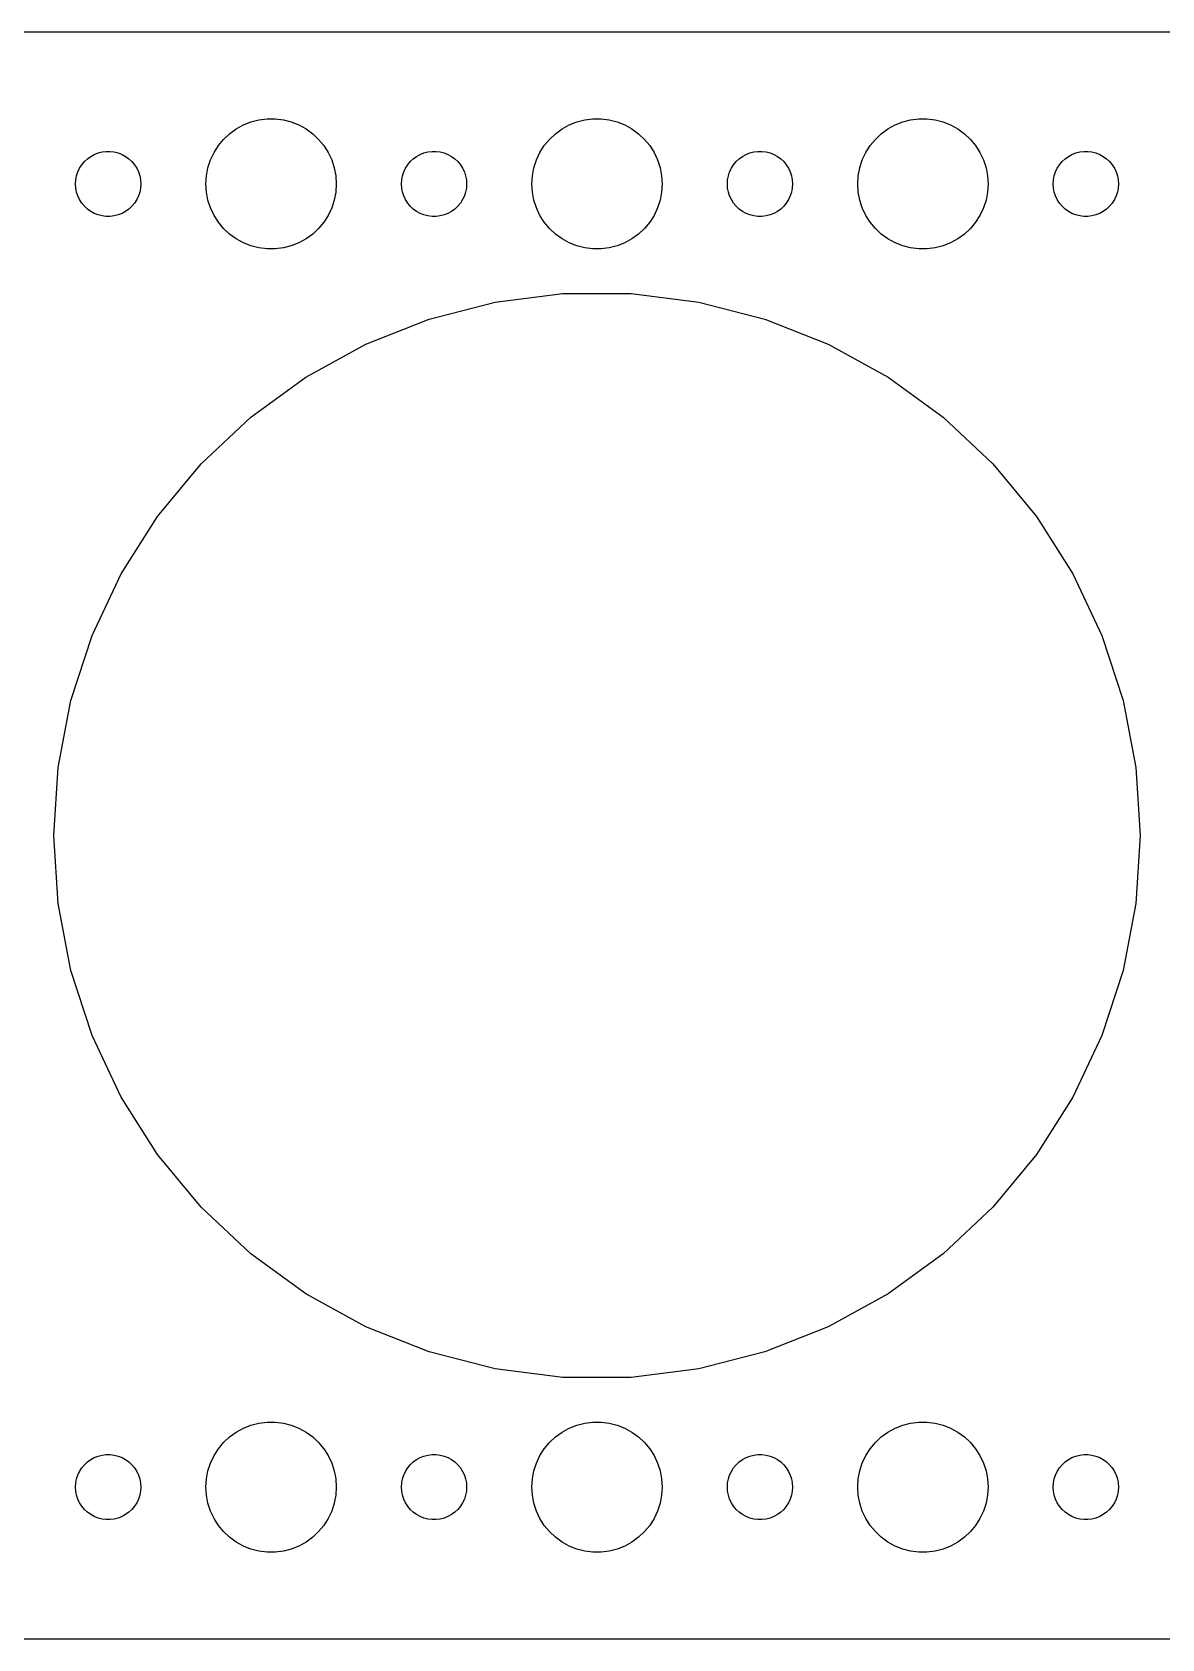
# Model space of a CAD drawing. Header units: metres. Extents: x -142 to 142, y -37 to 37.
# Drawn here: x -26 to 26, y -37 to 37 of the extents above; entities that cross this region are included whole.
import ezdxf

# ---------------------------------------------------------------- set-up
doc = ezdxf.new("R2010")
doc.units = ezdxf.units.M

msp = doc.modelspace()

# ---------------------------------------------------------------- linework, layer by layer
for p, q in [((137.314, 36.9901), (-137.314, 36.9901)), ((-16.6075, 32.533), (-16.2773, 32.7145)), ((-16.2773, 32.7145), (-15.927, 32.8532)), ((-15.927, 32.8532), (-15.5621, 32.9469)), ((-15.5621, 32.9469), (-15.1884, 32.9941)), ((-15.1884, 32.9941), (-14.8116, 32.9941)), ((-14.8116, 32.9941), (-14.4379, 32.9469)), ((-14.4379, 32.9469), (-14.0729, 32.8532)), ((-14.0729, 32.8532), (-13.7227, 32.7145)), ((-13.7227, 32.7145), (-13.3925, 32.533)), ((-1.60747, 32.533), (-1.27733, 32.7145)), ((-1.27733, 32.7145), (-0.92705, 32.8532)), ((-0.92705, 32.8532), (-0.56213, 32.9469)), ((-0.56213, 32.9469), (-0.18837, 32.9941)), ((-0.18837, 32.9941), (0.18837, 32.9941)), ((0.18837, 32.9941), (0.56213, 32.9469)), ((0.56213, 32.9469), (0.92705, 32.8532)), ((0.92705, 32.8532), (1.27733, 32.7145)), ((1.27733, 32.7145), (1.60747, 32.533)), ((13.3925, 32.533), (13.7227, 32.7145)), ((13.7227, 32.7145), (14.0729, 32.8532)), ((14.0729, 32.8532), (14.4379, 32.9469)), ((14.4379, 32.9469), (14.8116, 32.9941)), ((14.8116, 32.9941), (15.1884, 32.9941)), ((15.1884, 32.9941), (15.5621, 32.9469)), ((15.5621, 32.9469), (15.927, 32.8532)), ((15.927, 32.8532), (16.2773, 32.7145)), ((16.2773, 32.7145), (16.6075, 32.533)), ((-17.427, 31.7634), (-17.1869, 32.0536)), ((-17.1869, 32.0536), (-16.9123, 32.3115)), ((-16.9123, 32.3115), (-16.6075, 32.533)), ((-13.3925, 32.533), (-13.0877, 32.3115)), ((-13.0877, 32.3115), (-12.8131, 32.0536)), ((-12.8131, 32.0536), (-12.5729, 31.7634)), ((-2.42705, 31.7634), (-2.1869, 32.0536)), ((-2.1869, 32.0536), (-1.91226, 32.3115)), ((-1.91226, 32.3115), (-1.60747, 32.533)), ((1.60747, 32.533), (1.91226, 32.3115)), ((1.91226, 32.3115), (2.1869, 32.0536)), ((2.1869, 32.0536), (2.42705, 31.7634)), ((12.5729, 31.7634), (12.8131, 32.0536)), ((12.8131, 32.0536), (13.0877, 32.3115)), ((13.0877, 32.3115), (13.3925, 32.533)), ((16.6075, 32.533), (16.9123, 32.3115)), ((16.9123, 32.3115), (17.1869, 32.0536)), ((17.1869, 32.0536), (17.427, 31.7634)), ((-23.5934, 31.0268), (-23.4561, 31.1558)), ((-23.4561, 31.1558), (-23.3037, 31.2665)), ((-23.3037, 31.2665), (-23.1387, 31.3572)), ((-23.1387, 31.3572), (-22.9635, 31.4266)), ((-22.9635, 31.4266), (-22.7811, 31.4734)), ((-22.7811, 31.4734), (-22.5942, 31.497)), ((-22.5942, 31.497), (-22.4058, 31.497)), ((-22.4058, 31.497), (-22.2189, 31.4734)), ((-22.2189, 31.4734), (-22.0365, 31.4266)), ((-22.0365, 31.4266), (-21.8613, 31.3572)), ((-21.8613, 31.3572), (-21.6963, 31.2665)), ((-21.6963, 31.2665), (-21.5439, 31.1558)), ((-21.5439, 31.1558), (-21.4065, 31.0268)), ((-17.9057, 30.7461), (-17.7893, 31.1044)), ((-17.7893, 31.1044), (-17.6289, 31.4453)), ((-17.6289, 31.4453), (-17.427, 31.7634)), ((-12.5729, 31.7634), (-12.3711, 31.4453)), ((-12.3711, 31.4453), (-12.2107, 31.1044)), ((-12.2107, 31.1044), (-12.0942, 30.7461)), ((-8.59344, 31.0268), (-8.45613, 31.1558)), ((-8.45613, 31.1558), (-8.30373, 31.2665)), ((-8.30373, 31.2665), (-8.13866, 31.3572)), ((-8.13866, 31.3572), (-7.96352, 31.4266)), ((-7.96352, 31.4266), (-7.78107, 31.4734)), ((-7.78107, 31.4734), (-7.59418, 31.497)), ((-7.59418, 31.497), (-7.40581, 31.497)), ((-7.40581, 31.497), (-7.21892, 31.4734)), ((-7.21892, 31.4734), (-7.03647, 31.4266)), ((-7.03647, 31.4266), (-6.86133, 31.3572)), ((-6.86133, 31.3572), (-6.69626, 31.2665)), ((-6.69626, 31.2665), (-6.54385, 31.1558)), ((-6.54385, 31.1558), (-6.40654, 31.0268)), ((-2.90575, 30.7461), (-2.78932, 31.1044)), ((-2.78932, 31.1044), (-2.62891, 31.4453)), ((-2.62891, 31.4453), (-2.42705, 31.7634)), ((2.42705, 31.7634), (2.62891, 31.4453)), ((2.62891, 31.4453), (2.78932, 31.1044)), ((2.78932, 31.1044), (2.90575, 30.7461)), ((6.40654, 31.0268), (6.54385, 31.1558)), ((6.54385, 31.1558), (6.69626, 31.2665)), ((6.69626, 31.2665), (6.86133, 31.3572)), ((6.86133, 31.3572), (7.03647, 31.4266)), ((7.03647, 31.4266), (7.21892, 31.4734)), ((7.21892, 31.4734), (7.40581, 31.497)), ((7.40581, 31.497), (7.59418, 31.497)), ((7.59418, 31.497), (7.78107, 31.4734)), ((7.78107, 31.4734), (7.96352, 31.4266)), ((7.96352, 31.4266), (8.13866, 31.3572)), ((8.13866, 31.3572), (8.30373, 31.2665)), ((8.30373, 31.2665), (8.45613, 31.1558)), ((8.45613, 31.1558), (8.59344, 31.0268)), ((12.0942, 30.7461), (12.2107, 31.1044)), ((12.2107, 31.1044), (12.3711, 31.4453)), ((12.3711, 31.4453), (12.5729, 31.7634)), ((17.427, 31.7634), (17.6289, 31.4453)), ((17.6289, 31.4453), (17.7893, 31.1044)), ((17.7893, 31.1044), (17.9057, 30.7461)), ((21.4065, 31.0268), (21.5439, 31.1558)), ((21.5439, 31.1558), (21.6963, 31.2665)), ((21.6963, 31.2665), (21.8613, 31.3572)), ((21.8613, 31.3572), (22.0365, 31.4266)), ((22.0365, 31.4266), (22.2189, 31.4734)), ((22.2189, 31.4734), (22.4058, 31.497)), ((22.4058, 31.497), (22.5942, 31.497)), ((22.5942, 31.497), (22.7811, 31.4734)), ((22.7811, 31.4734), (22.9635, 31.4266)), ((22.9635, 31.4266), (23.1387, 31.3572)), ((23.1387, 31.3572), (23.3037, 31.2665)), ((23.3037, 31.2665), (23.4561, 31.1558)), ((23.4561, 31.1558), (23.5934, 31.0268)), ((-23.9882, 30.188), (-23.9529, 30.373)), ((-23.9529, 30.373), (-23.8947, 30.5522)), ((-23.8947, 30.5522), (-23.8145, 30.7226)), ((-23.8145, 30.7226), (-23.7135, 30.8817)), ((-23.7135, 30.8817), (-23.5934, 31.0268)), ((-21.4065, 31.0268), (-21.2865, 30.8817)), ((-21.2865, 30.8817), (-21.1855, 30.7226)), ((-21.1855, 30.7226), (-21.1053, 30.5522)), ((-21.1053, 30.5522), (-21.0471, 30.373)), ((-21.0471, 30.373), (-21.0118, 30.188)), ((-18, 30), (-17.9763, 30.376)), ((-17.9763, 30.376), (-17.9057, 30.7461)), ((-12.0942, 30.7461), (-12.0237, 30.376)), ((-12.0237, 30.376), (-12, 30)), ((-8.98816, 30.188), (-8.95287, 30.373)), ((-8.95287, 30.373), (-8.89465, 30.5522)), ((-8.89465, 30.5522), (-8.81445, 30.7226)), ((-8.81445, 30.7226), (-8.71352, 30.8817)), ((-8.71352, 30.8817), (-8.59344, 31.0268)), ((-6.40654, 31.0268), (-6.28647, 30.8817)), ((-6.28647, 30.8817), (-6.18553, 30.7226)), ((-6.18553, 30.7226), (-6.10533, 30.5522)), ((-6.10533, 30.5522), (-6.04712, 30.373)), ((-6.04712, 30.373), (-6.01183, 30.188)), ((-3, 30), (-2.97633, 30.376)), ((-2.97633, 30.376), (-2.90575, 30.7461)), ((2.90575, 30.7461), (2.97633, 30.376)), ((2.97633, 30.376), (3, 30)), ((6.01183, 30.188), (6.04712, 30.373)), ((6.04712, 30.373), (6.10533, 30.5522)), ((6.10533, 30.5522), (6.18553, 30.7226)), ((6.18553, 30.7226), (6.28647, 30.8817)), ((6.28647, 30.8817), (6.40654, 31.0268)), ((8.59344, 31.0268), (8.71352, 30.8817)), ((8.71352, 30.8817), (8.81445, 30.7226)), ((8.81445, 30.7226), (8.89465, 30.5522)), ((8.89465, 30.5522), (8.95287, 30.373)), ((8.95287, 30.373), (8.98816, 30.188)), ((12, 30), (12.0237, 30.376)), ((12.0237, 30.376), (12.0942, 30.7461)), ((17.9057, 30.7461), (17.9763, 30.376)), ((17.9763, 30.376), (18, 30)), ((21.0118, 30.188), (21.0471, 30.373)), ((21.0471, 30.373), (21.1053, 30.5522)), ((21.1053, 30.5522), (21.1855, 30.7226)), ((21.1855, 30.7226), (21.2865, 30.8817)), ((21.2865, 30.8817), (21.4065, 31.0268)), ((23.5934, 31.0268), (23.7135, 30.8817)), ((23.7135, 30.8817), (23.8145, 30.7226)), ((23.8145, 30.7226), (23.8947, 30.5522)), ((23.8947, 30.5522), (23.9529, 30.373)), ((23.9529, 30.373), (23.9882, 30.188)), ((-24, 30), (-23.9882, 30.188)), ((-23.9882, 29.812), (-24, 30)), ((-23.9529, 29.627), (-23.9882, 29.812)), ((-23.8947, 29.4478), (-23.9529, 29.627)), ((-21.0471, 29.627), (-21.1053, 29.4478)), ((-21.0118, 29.812), (-21.0471, 29.627)), ((-21.0118, 30.188), (-21, 30)), ((-21, 30), (-21.0118, 29.812)), ((-17.9763, 29.624), (-18, 30)), ((-17.9057, 29.2539), (-17.9763, 29.624)), ((-12.0237, 29.624), (-12.0942, 29.2539)), ((-12, 30), (-12.0237, 29.624)), ((-9, 30), (-8.98816, 30.188)), ((-8.98816, 29.812), (-9, 30)), ((-8.95287, 29.627), (-8.98816, 29.812)), ((-8.89465, 29.4478), (-8.95287, 29.627)), ((-6.04712, 29.627), (-6.10533, 29.4478)), ((-6.01183, 29.812), (-6.04712, 29.627)), ((-6.01183, 30.188), (-6, 30)), ((-6, 30), (-6.01183, 29.812)), ((-2.97633, 29.624), (-3, 30)), ((-2.90575, 29.2539), (-2.97633, 29.624)), ((2.97633, 29.624), (2.90575, 29.2539)), ((3, 30), (2.97633, 29.624)), ((6, 30), (6.01183, 30.188)), ((6.01183, 29.812), (6, 30)), ((6.04712, 29.627), (6.01183, 29.812)), ((6.10533, 29.4478), (6.04712, 29.627)), ((8.95287, 29.627), (8.89465, 29.4478)), ((8.98816, 29.812), (8.95287, 29.627)), ((8.98816, 30.188), (9, 30)), ((9, 30), (8.98816, 29.812)), ((12.0237, 29.624), (12, 30)), ((12.0942, 29.2539), (12.0237, 29.624)), ((17.9763, 29.624), (17.9057, 29.2539)), ((18, 30), (17.9763, 29.624)), ((21, 30), (21.0118, 30.188)), ((21.0118, 29.812), (21, 30)), ((21.0471, 29.627), (21.0118, 29.812)), ((21.1053, 29.4478), (21.0471, 29.627)), ((23.9529, 29.627), (23.8947, 29.4478)), ((23.9882, 29.812), (23.9529, 29.627)), ((23.9882, 30.188), (24, 30)), ((24, 30), (23.9882, 29.812)), ((-23.8145, 29.2774), (-23.8947, 29.4478)), ((-23.7135, 29.1183), (-23.8145, 29.2774)), ((-23.5934, 28.9732), (-23.7135, 29.1183)), ((-23.4561, 28.8442), (-23.5934, 28.9732)), ((-21.4065, 28.9732), (-21.5439, 28.8442)), ((-21.2865, 29.1183), (-21.4065, 28.9732)), ((-21.1855, 29.2774), (-21.2865, 29.1183)), ((-21.1053, 29.4478), (-21.1855, 29.2774)), ((-17.7893, 28.8956), (-17.9057, 29.2539)), ((-17.6289, 28.5547), (-17.7893, 28.8956)), ((-12.2107, 28.8956), (-12.3711, 28.5547)), ((-12.0942, 29.2539), (-12.2107, 28.8956)), ((-8.81445, 29.2774), (-8.89465, 29.4478)), ((-8.71352, 29.1183), (-8.81445, 29.2774)), ((-8.59344, 28.9732), (-8.71352, 29.1183)), ((-8.45613, 28.8442), (-8.59344, 28.9732)), ((-6.40654, 28.9732), (-6.54385, 28.8442)), ((-6.28647, 29.1183), (-6.40654, 28.9732)), ((-6.18553, 29.2774), (-6.28647, 29.1183)), ((-6.10533, 29.4478), (-6.18553, 29.2774)), ((-2.78932, 28.8956), (-2.90575, 29.2539)), ((-2.62891, 28.5547), (-2.78932, 28.8956)), ((2.78932, 28.8956), (2.62891, 28.5547)), ((2.90575, 29.2539), (2.78932, 28.8956)), ((6.18553, 29.2774), (6.10533, 29.4478)), ((6.28647, 29.1183), (6.18553, 29.2774)), ((6.40654, 28.9732), (6.28647, 29.1183)), ((6.54385, 28.8442), (6.40654, 28.9732)), ((8.59344, 28.9732), (8.45613, 28.8442)), ((8.71352, 29.1183), (8.59344, 28.9732)), ((8.81445, 29.2774), (8.71352, 29.1183)), ((8.89465, 29.4478), (8.81445, 29.2774)), ((12.2107, 28.8956), (12.0942, 29.2539)), ((12.3711, 28.5547), (12.2107, 28.8956)), ((17.7893, 28.8956), (17.6289, 28.5547)), ((17.9057, 29.2539), (17.7893, 28.8956)), ((21.1855, 29.2774), (21.1053, 29.4478)), ((21.2865, 29.1183), (21.1855, 29.2774)), ((21.4065, 28.9732), (21.2865, 29.1183)), ((21.5439, 28.8442), (21.4065, 28.9732)), ((23.5934, 28.9732), (23.4561, 28.8442)), ((23.7135, 29.1183), (23.5934, 28.9732)), ((23.8145, 29.2774), (23.7135, 29.1183)), ((23.8947, 29.4478), (23.8145, 29.2774)), ((-23.3037, 28.7335), (-23.4561, 28.8442)), ((-23.1387, 28.6427), (-23.3037, 28.7335)), ((-22.9635, 28.5734), (-23.1387, 28.6427)), ((-22.7811, 28.5266), (-22.9635, 28.5734)), ((-22.5942, 28.503), (-22.7811, 28.5266)), ((-22.4058, 28.503), (-22.5942, 28.503)), ((-22.2189, 28.5266), (-22.4058, 28.503)), ((-22.0365, 28.5734), (-22.2189, 28.5266)), ((-21.8613, 28.6427), (-22.0365, 28.5734)), ((-21.6963, 28.7335), (-21.8613, 28.6427)), ((-21.5439, 28.8442), (-21.6963, 28.7335)), ((-17.427, 28.2366), (-17.6289, 28.5547)), ((-17.1869, 27.9464), (-17.427, 28.2366)), ((-12.5729, 28.2366), (-12.8131, 27.9464)), ((-12.3711, 28.5547), (-12.5729, 28.2366)), ((-8.30373, 28.7335), (-8.45613, 28.8442)), ((-8.13866, 28.6427), (-8.30373, 28.7335)), ((-7.96352, 28.5734), (-8.13866, 28.6427)), ((-7.78107, 28.5266), (-7.96352, 28.5734)), ((-7.59418, 28.503), (-7.78107, 28.5266)), ((-7.40581, 28.503), (-7.59418, 28.503)), ((-7.21892, 28.5266), (-7.40581, 28.503)), ((-7.03647, 28.5734), (-7.21892, 28.5266)), ((-6.86133, 28.6427), (-7.03647, 28.5734)), ((-6.69626, 28.7335), (-6.86133, 28.6427)), ((-6.54385, 28.8442), (-6.69626, 28.7335)), ((-2.42705, 28.2366), (-2.62891, 28.5547)), ((-2.1869, 27.9464), (-2.42705, 28.2366)), ((2.42705, 28.2366), (2.1869, 27.9464)), ((2.62891, 28.5547), (2.42705, 28.2366)), ((6.69626, 28.7335), (6.54385, 28.8442)), ((6.86133, 28.6427), (6.69626, 28.7335)), ((7.03647, 28.5734), (6.86133, 28.6427)), ((7.21892, 28.5266), (7.03647, 28.5734)), ((7.40581, 28.503), (7.21892, 28.5266)), ((7.59418, 28.503), (7.40581, 28.503)), ((7.78107, 28.5266), (7.59418, 28.503)), ((7.96352, 28.5734), (7.78107, 28.5266)), ((8.13866, 28.6427), (7.96352, 28.5734)), ((8.30373, 28.7335), (8.13866, 28.6427)), ((8.45613, 28.8442), (8.30373, 28.7335)), ((12.5729, 28.2366), (12.3711, 28.5547)), ((12.8131, 27.9464), (12.5729, 28.2366)), ((17.427, 28.2366), (17.1869, 27.9464)), ((17.6289, 28.5547), (17.427, 28.2366)), ((21.6963, 28.7335), (21.5439, 28.8442)), ((21.8613, 28.6427), (21.6963, 28.7335)), ((22.0365, 28.5734), (21.8613, 28.6427)), ((22.2189, 28.5266), (22.0365, 28.5734)), ((22.4058, 28.503), (22.2189, 28.5266)), ((22.5942, 28.503), (22.4058, 28.503)), ((22.7811, 28.5266), (22.5942, 28.503)), ((22.9635, 28.5734), (22.7811, 28.5266)), ((23.1387, 28.6427), (22.9635, 28.5734)), ((23.3037, 28.7335), (23.1387, 28.6427)), ((23.4561, 28.8442), (23.3037, 28.7335)), ((-16.9123, 27.6884), (-17.1869, 27.9464)), ((-16.6075, 27.467), (-16.9123, 27.6884)), ((-16.2773, 27.2855), (-16.6075, 27.467)), ((-13.3925, 27.467), (-13.7227, 27.2855)), ((-13.0877, 27.6884), (-13.3925, 27.467)), ((-12.8131, 27.9464), (-13.0877, 27.6884)), ((-1.91226, 27.6884), (-2.1869, 27.9464)), ((-1.60747, 27.467), (-1.91226, 27.6884)), ((-1.27733, 27.2855), (-1.60747, 27.467)), ((1.60747, 27.467), (1.27733, 27.2855)), ((1.91226, 27.6884), (1.60747, 27.467)), ((2.1869, 27.9464), (1.91226, 27.6884)), ((13.0877, 27.6884), (12.8131, 27.9464)), ((13.3925, 27.467), (13.0877, 27.6884)), ((13.7227, 27.2855), (13.3925, 27.467)), ((16.6075, 27.467), (16.2773, 27.2855)), ((16.9123, 27.6884), (16.6075, 27.467)), ((17.1869, 27.9464), (16.9123, 27.6884)), ((-15.927, 27.1468), (-16.2773, 27.2855)), ((-15.5621, 27.0531), (-15.927, 27.1468)), ((-15.1884, 27.0059), (-15.5621, 27.0531)), ((-14.8116, 27.0059), (-15.1884, 27.0059)), ((-14.4379, 27.0531), (-14.8116, 27.0059)), ((-14.0729, 27.1468), (-14.4379, 27.0531)), ((-13.7227, 27.2855), (-14.0729, 27.1468)), ((-0.92705, 27.1468), (-1.27733, 27.2855)), ((-0.56213, 27.0531), (-0.92705, 27.1468)), ((-0.18837, 27.0059), (-0.56213, 27.0531)), ((0.18837, 27.0059), (-0.18837, 27.0059)), ((0.56213, 27.0531), (0.18837, 27.0059)), ((0.92705, 27.1468), (0.56213, 27.0531)), ((1.27733, 27.2855), (0.92705, 27.1468)), ((14.0729, 27.1468), (13.7227, 27.2855)), ((14.4379, 27.0531), (14.0729, 27.1468)), ((14.8116, 27.0059), (14.4379, 27.0531)), ((15.1884, 27.0059), (14.8116, 27.0059)), ((15.5621, 27.0531), (15.1884, 27.0059)), ((15.927, 27.1468), (15.5621, 27.0531)), ((16.2773, 27.2855), (15.927, 27.1468)), ((-7.72542, 23.7764), (-4.68452, 24.5572)), ((-4.68452, 24.5572), (-1.56975, 24.9507)), ((-1.56975, 24.9507), (1.56975, 24.9507)), ((1.56975, 24.9507), (4.68452, 24.5572)), ((4.68452, 24.5572), (7.72542, 23.7764)), ((-10.6445, 22.6207), (-7.72542, 23.7764)), ((7.72542, 23.7764), (10.6445, 22.6207)), ((-13.3957, 21.1082), (-10.6445, 22.6207)), ((10.6445, 22.6207), (13.3957, 21.1082)), ((-15.9356, 19.2628), (-13.3957, 21.1082)), ((13.3957, 21.1082), (15.9356, 19.2628)), ((-18.2242, 17.1137), (-15.9356, 19.2628)), ((15.9356, 19.2628), (18.2242, 17.1137)), ((-20.2254, 14.6946), (-18.2242, 17.1137)), ((18.2242, 17.1137), (20.2254, 14.6946)), ((-21.9077, 12.0438), (-20.2254, 14.6946)), ((20.2254, 14.6946), (21.9077, 12.0438)), ((-23.2444, 9.20311), (-21.9077, 12.0438)), ((21.9077, 12.0438), (23.2444, 9.20311)), ((-24.2146, 6.21724), (-23.2444, 9.20311)), ((23.2444, 9.20311), (24.2146, 6.21724)), ((-24.8029, 3.13332), (-24.2146, 6.21724)), ((24.2146, 6.21724), (24.8029, 3.13332)), ((-25, 0), (-24.8029, 3.13332)), ((24.8029, 3.13332), (25, 0)), ((-24.8029, -3.13332), (-25, 0)), ((25, 0), (24.8029, -3.13332)), ((-24.2146, -6.21724), (-24.8029, -3.13332)), ((24.8029, -3.13332), (24.2146, -6.21724)), ((-23.2444, -9.20311), (-24.2146, -6.21724)), ((24.2146, -6.21724), (23.2444, -9.20311)), ((-21.9077, -12.0438), (-23.2444, -9.20311)), ((23.2444, -9.20311), (21.9077, -12.0438)), ((-20.2254, -14.6946), (-21.9077, -12.0438)), ((21.9077, -12.0438), (20.2254, -14.6946)), ((-18.2242, -17.1137), (-20.2254, -14.6946)), ((20.2254, -14.6946), (18.2242, -17.1137)), ((-15.9356, -19.2628), (-18.2242, -17.1137)), ((18.2242, -17.1137), (15.9356, -19.2628)), ((-13.3957, -21.1082), (-15.9356, -19.2628)), ((15.9356, -19.2628), (13.3957, -21.1082)), ((-10.6445, -22.6207), (-13.3957, -21.1082)), ((13.3957, -21.1082), (10.6445, -22.6207)), ((-7.72542, -23.7764), (-10.6445, -22.6207)), ((10.6445, -22.6207), (7.72542, -23.7764)), ((-4.68452, -24.5572), (-7.72542, -23.7764)), ((7.72542, -23.7764), (4.68452, -24.5572)), ((-1.56975, -24.9507), (-4.68452, -24.5572)), ((1.56975, -24.9507), (-1.56975, -24.9507)), ((4.68452, -24.5572), (1.56975, -24.9507)), ((-16.6075, -27.467), (-16.2773, -27.2855)), ((-16.2773, -27.2855), (-15.927, -27.1468)), ((-15.927, -27.1468), (-15.5621, -27.0531)), ((-15.5621, -27.0531), (-15.1884, -27.0059)), ((-15.1884, -27.0059), (-14.8116, -27.0059)), ((-14.8116, -27.0059), (-14.4379, -27.0531)), ((-14.4379, -27.0531), (-14.0729, -27.1468)), ((-14.0729, -27.1468), (-13.7227, -27.2855)), ((-13.7227, -27.2855), (-13.3925, -27.467)), ((-1.60747, -27.467), (-1.27733, -27.2855)), ((-1.27733, -27.2855), (-0.92705, -27.1468)), ((-0.92705, -27.1468), (-0.56213, -27.0531)), ((-0.56213, -27.0531), (-0.18837, -27.0059)), ((-0.18837, -27.0059), (0.18837, -27.0059)), ((0.18837, -27.0059), (0.56213, -27.0531)), ((0.56213, -27.0531), (0.92705, -27.1468)), ((0.92705, -27.1468), (1.27733, -27.2855)), ((1.27733, -27.2855), (1.60747, -27.467)), ((13.3925, -27.467), (13.7227, -27.2855)), ((13.7227, -27.2855), (14.0729, -27.1468)), ((14.0729, -27.1468), (14.4379, -27.0531)), ((14.4379, -27.0531), (14.8116, -27.0059)), ((14.8116, -27.0059), (15.1884, -27.0059)), ((15.1884, -27.0059), (15.5621, -27.0531)), ((15.5621, -27.0531), (15.927, -27.1468)), ((15.927, -27.1468), (16.2773, -27.2855)), ((16.2773, -27.2855), (16.6075, -27.467)), ((-17.427, -28.2366), (-17.1869, -27.9464)), ((-17.1869, -27.9464), (-16.9123, -27.6884)), ((-16.9123, -27.6884), (-16.6075, -27.467)), ((-13.3925, -27.467), (-13.0877, -27.6884)), ((-13.0877, -27.6884), (-12.8131, -27.9464)), ((-12.8131, -27.9464), (-12.5729, -28.2366)), ((-2.42705, -28.2366), (-2.1869, -27.9464)), ((-2.1869, -27.9464), (-1.91226, -27.6884)), ((-1.91226, -27.6884), (-1.60747, -27.467)), ((1.60747, -27.467), (1.91226, -27.6884)), ((1.91226, -27.6884), (2.1869, -27.9464)), ((2.1869, -27.9464), (2.42705, -28.2366)), ((12.5729, -28.2366), (12.8131, -27.9464)), ((12.8131, -27.9464), (13.0877, -27.6884)), ((13.0877, -27.6884), (13.3925, -27.467)), ((16.6075, -27.467), (16.9123, -27.6884)), ((16.9123, -27.6884), (17.1869, -27.9464)), ((17.1869, -27.9464), (17.427, -28.2366)), ((-23.5934, -28.9732), (-23.4561, -28.8442)), ((-23.4561, -28.8442), (-23.3037, -28.7335)), ((-23.3037, -28.7335), (-23.1387, -28.6427)), ((-23.1387, -28.6427), (-22.9635, -28.5734)), ((-22.9635, -28.5734), (-22.7811, -28.5266)), ((-22.7811, -28.5266), (-22.5942, -28.503)), ((-22.5942, -28.503), (-22.4058, -28.503)), ((-22.4058, -28.503), (-22.2189, -28.5266)), ((-22.2189, -28.5266), (-22.0365, -28.5734)), ((-22.0365, -28.5734), (-21.8613, -28.6427)), ((-21.8613, -28.6427), (-21.6963, -28.7335)), ((-21.6963, -28.7335), (-21.5439, -28.8442)), ((-21.5439, -28.8442), (-21.4065, -28.9732)), ((-17.7893, -28.8956), (-17.6289, -28.5547)), ((-17.6289, -28.5547), (-17.427, -28.2366)), ((-12.5729, -28.2366), (-12.3711, -28.5547)), ((-12.3711, -28.5547), (-12.2107, -28.8956)), ((-8.59344, -28.9732), (-8.45613, -28.8442)), ((-8.45613, -28.8442), (-8.30373, -28.7335)), ((-8.30373, -28.7335), (-8.13866, -28.6427)), ((-8.13866, -28.6427), (-7.96352, -28.5734)), ((-7.96352, -28.5734), (-7.78107, -28.5266)), ((-7.78107, -28.5266), (-7.59418, -28.503)), ((-7.59418, -28.503), (-7.40581, -28.503)), ((-7.40581, -28.503), (-7.21892, -28.5266)), ((-7.21892, -28.5266), (-7.03647, -28.5734)), ((-7.03647, -28.5734), (-6.86133, -28.6427)), ((-6.86133, -28.6427), (-6.69626, -28.7335)), ((-6.69626, -28.7335), (-6.54385, -28.8442)), ((-6.54385, -28.8442), (-6.40654, -28.9732)), ((-2.78932, -28.8956), (-2.62891, -28.5547)), ((-2.62891, -28.5547), (-2.42705, -28.2366)), ((2.42705, -28.2366), (2.62891, -28.5547)), ((2.62891, -28.5547), (2.78932, -28.8956)), ((6.40654, -28.9732), (6.54385, -28.8442)), ((6.54385, -28.8442), (6.69626, -28.7335)), ((6.69626, -28.7335), (6.86133, -28.6427)), ((6.86133, -28.6427), (7.03647, -28.5734)), ((7.03647, -28.5734), (7.21892, -28.5266)), ((7.21892, -28.5266), (7.40581, -28.503)), ((7.40581, -28.503), (7.59418, -28.503)), ((7.59418, -28.503), (7.78107, -28.5266)), ((7.78107, -28.5266), (7.96352, -28.5734)), ((7.96352, -28.5734), (8.13866, -28.6427)), ((8.13866, -28.6427), (8.30373, -28.7335)), ((8.30373, -28.7335), (8.45613, -28.8442)), ((8.45613, -28.8442), (8.59344, -28.9732)), ((12.2107, -28.8956), (12.3711, -28.5547)), ((12.3711, -28.5547), (12.5729, -28.2366)), ((17.427, -28.2366), (17.6289, -28.5547)), ((17.6289, -28.5547), (17.7893, -28.8956)), ((21.4065, -28.9732), (21.5439, -28.8442)), ((21.5439, -28.8442), (21.6963, -28.7335)), ((21.6963, -28.7335), (21.8613, -28.6427)), ((21.8613, -28.6427), (22.0365, -28.5734)), ((22.0365, -28.5734), (22.2189, -28.5266)), ((22.2189, -28.5266), (22.4058, -28.503)), ((22.4058, -28.503), (22.5942, -28.503)), ((22.5942, -28.503), (22.7811, -28.5266)), ((22.7811, -28.5266), (22.9635, -28.5734)), ((22.9635, -28.5734), (23.1387, -28.6427)), ((23.1387, -28.6427), (23.3037, -28.7335)), ((23.3037, -28.7335), (23.4561, -28.8442)), ((23.4561, -28.8442), (23.5934, -28.9732)), ((-23.9529, -29.627), (-23.8947, -29.4478)), ((-23.8947, -29.4478), (-23.8145, -29.2774)), ((-23.8145, -29.2774), (-23.7135, -29.1183)), ((-23.7135, -29.1183), (-23.5934, -28.9732)), ((-21.4065, -28.9732), (-21.2865, -29.1183)), ((-21.2865, -29.1183), (-21.1855, -29.2774)), ((-21.1855, -29.2774), (-21.1053, -29.4478)), ((-21.1053, -29.4478), (-21.0471, -29.627)), ((-17.9763, -29.624), (-17.9057, -29.2539)), ((-17.9057, -29.2539), (-17.7893, -28.8956)), ((-12.2107, -28.8956), (-12.0942, -29.2539)), ((-12.0942, -29.2539), (-12.0237, -29.624)), ((-8.95287, -29.627), (-8.89465, -29.4478)), ((-8.89465, -29.4478), (-8.81445, -29.2774)), ((-8.81445, -29.2774), (-8.71352, -29.1183)), ((-8.71352, -29.1183), (-8.59344, -28.9732)), ((-6.40654, -28.9732), (-6.28647, -29.1183)), ((-6.28647, -29.1183), (-6.18553, -29.2774)), ((-6.18553, -29.2774), (-6.10533, -29.4478)), ((-6.10533, -29.4478), (-6.04712, -29.627)), ((-2.97633, -29.624), (-2.90575, -29.2539)), ((-2.90575, -29.2539), (-2.78932, -28.8956)), ((2.78932, -28.8956), (2.90575, -29.2539)), ((2.90575, -29.2539), (2.97633, -29.624)), ((6.04712, -29.627), (6.10533, -29.4478)), ((6.10533, -29.4478), (6.18553, -29.2774)), ((6.18553, -29.2774), (6.28647, -29.1183)), ((6.28647, -29.1183), (6.40654, -28.9732)), ((8.59344, -28.9732), (8.71352, -29.1183)), ((8.71352, -29.1183), (8.81445, -29.2774)), ((8.81445, -29.2774), (8.89465, -29.4478)), ((8.89465, -29.4478), (8.95287, -29.627)), ((12.0237, -29.624), (12.0942, -29.2539)), ((12.0942, -29.2539), (12.2107, -28.8956)), ((17.7893, -28.8956), (17.9057, -29.2539)), ((17.9057, -29.2539), (17.9763, -29.624)), ((21.0471, -29.627), (21.1053, -29.4478)), ((21.1053, -29.4478), (21.1855, -29.2774)), ((21.1855, -29.2774), (21.2865, -29.1183)), ((21.2865, -29.1183), (21.4065, -28.9732)), ((23.5934, -28.9732), (23.7135, -29.1183)), ((23.7135, -29.1183), (23.8145, -29.2774)), ((23.8145, -29.2774), (23.8947, -29.4478)), ((23.8947, -29.4478), (23.9529, -29.627)), ((-24, -30), (-23.9882, -29.812)), ((-23.9882, -30.188), (-24, -30)), ((-23.9882, -29.812), (-23.9529, -29.627)), ((-23.9529, -30.373), (-23.9882, -30.188)), ((-21.0471, -29.627), (-21.0118, -29.812)), ((-21.0118, -30.188), (-21.0471, -30.373)), ((-21.0118, -29.812), (-21, -30)), ((-21, -30), (-21.0118, -30.188)), ((-18, -30), (-17.9763, -29.624)), ((-17.9763, -30.376), (-18, -30)), ((-12.0237, -29.624), (-12, -30)), ((-12, -30), (-12.0237, -30.376)), ((-9, -30), (-8.98816, -29.812)), ((-8.98816, -30.188), (-9, -30)), ((-8.98816, -29.812), (-8.95287, -29.627)), ((-8.95287, -30.373), (-8.98816, -30.188)), ((-6.04712, -29.627), (-6.01183, -29.812)), ((-6.01183, -30.188), (-6.04712, -30.373)), ((-6.01183, -29.812), (-6, -30)), ((-6, -30), (-6.01183, -30.188)), ((-3, -30), (-2.97633, -29.624)), ((-2.97633, -30.376), (-3, -30)), ((2.97633, -29.624), (3, -30)), ((3, -30), (2.97633, -30.376)), ((6, -30), (6.01183, -29.812)), ((6.01183, -30.188), (6, -30)), ((6.01183, -29.812), (6.04712, -29.627)), ((6.04712, -30.373), (6.01183, -30.188)), ((8.95287, -29.627), (8.98816, -29.812)), ((8.98816, -30.188), (8.95287, -30.373)), ((8.98816, -29.812), (9, -30)), ((9, -30), (8.98816, -30.188)), ((12, -30), (12.0237, -29.624)), ((12.0237, -30.376), (12, -30)), ((17.9763, -29.624), (18, -30)), ((18, -30), (17.9763, -30.376)), ((21, -30), (21.0118, -29.812)), ((21.0118, -30.188), (21, -30)), ((21.0118, -29.812), (21.0471, -29.627)), ((21.0471, -30.373), (21.0118, -30.188)), ((23.9529, -29.627), (23.9882, -29.812)), ((23.9882, -30.188), (23.9529, -30.373)), ((23.9882, -29.812), (24, -30)), ((24, -30), (23.9882, -30.188)), ((-23.8947, -30.5522), (-23.9529, -30.373)), ((-23.8145, -30.7226), (-23.8947, -30.5522)), ((-23.7135, -30.8817), (-23.8145, -30.7226)), ((-23.5934, -31.0268), (-23.7135, -30.8817)), ((-23.4561, -31.1558), (-23.5934, -31.0268)), ((-21.4065, -31.0268), (-21.5439, -31.1558)), ((-21.2865, -30.8817), (-21.4065, -31.0268)), ((-21.1855, -30.7226), (-21.2865, -30.8817)), ((-21.1053, -30.5522), (-21.1855, -30.7226)), ((-21.0471, -30.373), (-21.1053, -30.5522)), ((-17.9057, -30.7461), (-17.9763, -30.376)), ((-17.7893, -31.1044), (-17.9057, -30.7461)), ((-12.0942, -30.7461), (-12.2107, -31.1044)), ((-12.0237, -30.376), (-12.0942, -30.7461)), ((-8.89465, -30.5522), (-8.95287, -30.373)), ((-8.81445, -30.7226), (-8.89465, -30.5522)), ((-8.71352, -30.8817), (-8.81445, -30.7226)), ((-8.59344, -31.0268), (-8.71352, -30.8817)), ((-8.45613, -31.1558), (-8.59344, -31.0268)), ((-6.40654, -31.0268), (-6.54385, -31.1558)), ((-6.28647, -30.8817), (-6.40654, -31.0268)), ((-6.18553, -30.7226), (-6.28647, -30.8817)), ((-6.10533, -30.5522), (-6.18553, -30.7226)), ((-6.04712, -30.373), (-6.10533, -30.5522)), ((-2.90575, -30.7461), (-2.97633, -30.376)), ((-2.78932, -31.1044), (-2.90575, -30.7461)), ((2.90575, -30.7461), (2.78932, -31.1044)), ((2.97633, -30.376), (2.90575, -30.7461)), ((6.10533, -30.5522), (6.04712, -30.373)), ((6.18553, -30.7226), (6.10533, -30.5522)), ((6.28647, -30.8817), (6.18553, -30.7226)), ((6.40654, -31.0268), (6.28647, -30.8817)), ((6.54385, -31.1558), (6.40654, -31.0268)), ((8.59344, -31.0268), (8.45613, -31.1558)), ((8.71352, -30.8817), (8.59344, -31.0268)), ((8.81445, -30.7226), (8.71352, -30.8817)), ((8.89465, -30.5522), (8.81445, -30.7226)), ((8.95287, -30.373), (8.89465, -30.5522)), ((12.0942, -30.7461), (12.0237, -30.376)), ((12.2107, -31.1044), (12.0942, -30.7461)), ((17.9057, -30.7461), (17.7893, -31.1044)), ((17.9763, -30.376), (17.9057, -30.7461)), ((21.1053, -30.5522), (21.0471, -30.373)), ((21.1855, -30.7226), (21.1053, -30.5522)), ((21.2865, -30.8817), (21.1855, -30.7226)), ((21.4065, -31.0268), (21.2865, -30.8817)), ((21.5439, -31.1558), (21.4065, -31.0268)), ((23.5934, -31.0268), (23.4561, -31.1558)), ((23.7135, -30.8817), (23.5934, -31.0268)), ((23.8145, -30.7226), (23.7135, -30.8817)), ((23.8947, -30.5522), (23.8145, -30.7226)), ((23.9529, -30.373), (23.8947, -30.5522)), ((-23.3037, -31.2665), (-23.4561, -31.1558)), ((-23.1387, -31.3572), (-23.3037, -31.2665)), ((-22.9635, -31.4266), (-23.1387, -31.3572)), ((-22.7811, -31.4734), (-22.9635, -31.4266)), ((-22.5942, -31.497), (-22.7811, -31.4734)), ((-22.4058, -31.497), (-22.5942, -31.497)), ((-22.2189, -31.4734), (-22.4058, -31.497)), ((-22.0365, -31.4266), (-22.2189, -31.4734)), ((-21.8613, -31.3572), (-22.0365, -31.4266)), ((-21.6963, -31.2665), (-21.8613, -31.3572)), ((-21.5439, -31.1558), (-21.6963, -31.2665)), ((-17.6289, -31.4453), (-17.7893, -31.1044)), ((-17.427, -31.7634), (-17.6289, -31.4453)), ((-17.1869, -32.0536), (-17.427, -31.7634)), ((-12.5729, -31.7634), (-12.8131, -32.0536)), ((-12.3711, -31.4453), (-12.5729, -31.7634)), ((-12.2107, -31.1044), (-12.3711, -31.4453)), ((-8.30373, -31.2665), (-8.45613, -31.1558)), ((-8.13866, -31.3572), (-8.30373, -31.2665)), ((-7.96352, -31.4266), (-8.13866, -31.3572)), ((-7.78107, -31.4734), (-7.96352, -31.4266)), ((-7.59418, -31.497), (-7.78107, -31.4734)), ((-7.40581, -31.497), (-7.59418, -31.497)), ((-7.21892, -31.4734), (-7.40581, -31.497)), ((-7.03647, -31.4266), (-7.21892, -31.4734)), ((-6.86133, -31.3572), (-7.03647, -31.4266)), ((-6.69626, -31.2665), (-6.86133, -31.3572)), ((-6.54385, -31.1558), (-6.69626, -31.2665)), ((-2.62891, -31.4453), (-2.78932, -31.1044)), ((-2.42705, -31.7634), (-2.62891, -31.4453)), ((-2.1869, -32.0536), (-2.42705, -31.7634)), ((2.42705, -31.7634), (2.1869, -32.0536)), ((2.62891, -31.4453), (2.42705, -31.7634)), ((2.78932, -31.1044), (2.62891, -31.4453)), ((6.69626, -31.2665), (6.54385, -31.1558)), ((6.86133, -31.3572), (6.69626, -31.2665)), ((7.03647, -31.4266), (6.86133, -31.3572)), ((7.21892, -31.4734), (7.03647, -31.4266)), ((7.40581, -31.497), (7.21892, -31.4734)), ((7.59418, -31.497), (7.40581, -31.497)), ((7.78107, -31.4734), (7.59418, -31.497)), ((7.96352, -31.4266), (7.78107, -31.4734)), ((8.13866, -31.3572), (7.96352, -31.4266)), ((8.30373, -31.2665), (8.13866, -31.3572)), ((8.45613, -31.1558), (8.30373, -31.2665)), ((12.3711, -31.4453), (12.2107, -31.1044)), ((12.5729, -31.7634), (12.3711, -31.4453)), ((12.8131, -32.0536), (12.5729, -31.7634)), ((17.427, -31.7634), (17.1869, -32.0536)), ((17.6289, -31.4453), (17.427, -31.7634)), ((17.7893, -31.1044), (17.6289, -31.4453)), ((21.6963, -31.2665), (21.5439, -31.1558)), ((21.8613, -31.3572), (21.6963, -31.2665)), ((22.0365, -31.4266), (21.8613, -31.3572)), ((22.2189, -31.4734), (22.0365, -31.4266)), ((22.4058, -31.497), (22.2189, -31.4734)), ((22.5942, -31.497), (22.4058, -31.497)), ((22.7811, -31.4734), (22.5942, -31.497)), ((22.9635, -31.4266), (22.7811, -31.4734)), ((23.1387, -31.3572), (22.9635, -31.4266)), ((23.3037, -31.2665), (23.1387, -31.3572)), ((23.4561, -31.1558), (23.3037, -31.2665)), ((-16.9123, -32.3115), (-17.1869, -32.0536)), ((-16.6075, -32.533), (-16.9123, -32.3115)), ((-16.2773, -32.7145), (-16.6075, -32.533)), ((-13.3925, -32.533), (-13.7227, -32.7145)), ((-13.0877, -32.3115), (-13.3925, -32.533)), ((-12.8131, -32.0536), (-13.0877, -32.3115)), ((-1.91226, -32.3115), (-2.1869, -32.0536)), ((-1.60747, -32.533), (-1.91226, -32.3115)), ((-1.27733, -32.7145), (-1.60747, -32.533)), ((1.60747, -32.533), (1.27733, -32.7145)), ((1.91226, -32.3115), (1.60747, -32.533)), ((2.1869, -32.0536), (1.91226, -32.3115)), ((13.0877, -32.3115), (12.8131, -32.0536)), ((13.3925, -32.533), (13.0877, -32.3115)), ((13.7227, -32.7145), (13.3925, -32.533)), ((16.6075, -32.533), (16.2773, -32.7145)), ((16.9123, -32.3115), (16.6075, -32.533)), ((17.1869, -32.0536), (16.9123, -32.3115)), ((-15.927, -32.8532), (-16.2773, -32.7145)), ((-15.5621, -32.9469), (-15.927, -32.8532)), ((-15.1884, -32.9941), (-15.5621, -32.9469)), ((-14.8116, -32.9941), (-15.1884, -32.9941)), ((-14.4379, -32.9469), (-14.8116, -32.9941)), ((-14.0729, -32.8532), (-14.4379, -32.9469)), ((-13.7227, -32.7145), (-14.0729, -32.8532)), ((-0.92705, -32.8532), (-1.27733, -32.7145)), ((-0.56213, -32.9469), (-0.92705, -32.8532)), ((-0.18837, -32.9941), (-0.56213, -32.9469)), ((0.18837, -32.9941), (-0.18837, -32.9941)), ((0.56213, -32.9469), (0.18837, -32.9941)), ((0.92705, -32.8532), (0.56213, -32.9469)), ((1.27733, -32.7145), (0.92705, -32.8532)), ((14.0729, -32.8532), (13.7227, -32.7145)), ((14.4379, -32.9469), (14.0729, -32.8532)), ((14.8116, -32.9941), (14.4379, -32.9469)), ((15.1884, -32.9941), (14.8116, -32.9941)), ((15.5621, -32.9469), (15.1884, -32.9941)), ((15.927, -32.8532), (15.5621, -32.9469)), ((16.2773, -32.7145), (15.927, -32.8532)), ((-137.314, -36.9901), (137.314, -36.9901))]:
    msp.add_line(p, q)

doc.saveas('drawing.dxf')
